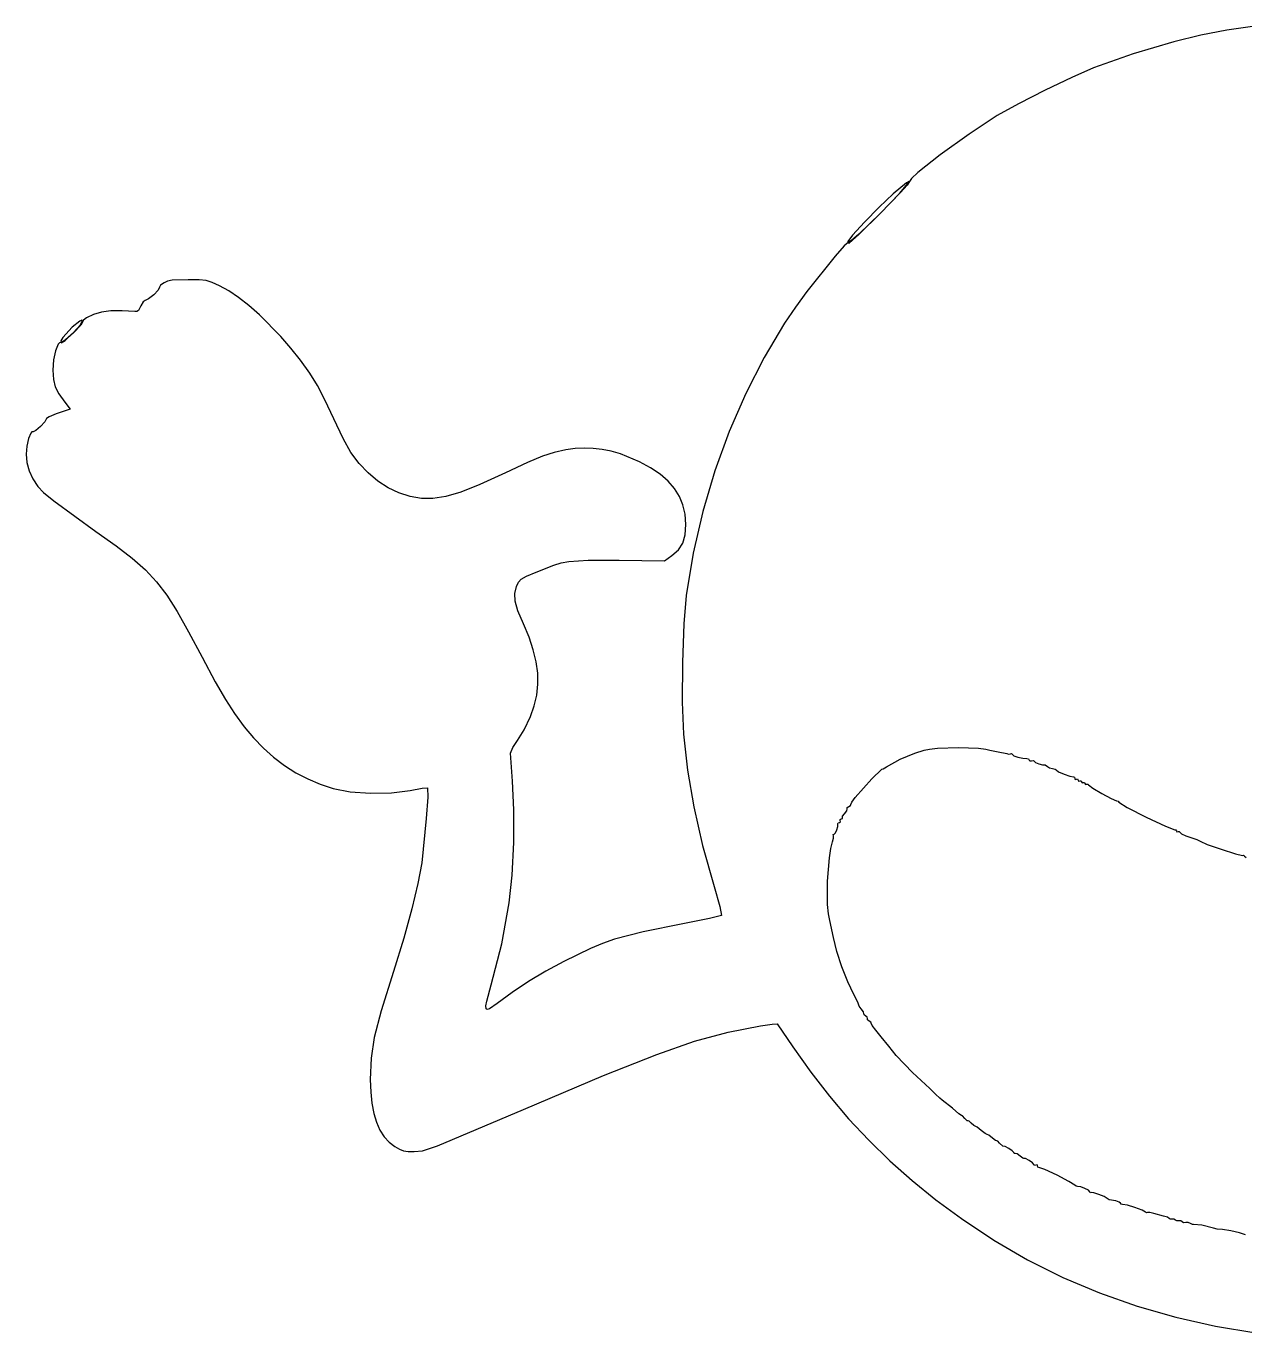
# Model space of a CAD drawing. Extents: x 10 to 548, y 21 to 324.
# Drawn here: x 10.5 to 264.4, y 51.3 to 323.6 of the extents above; entities that cross this region are included whole.
import ezdxf

# ---------------------------------------------------------------- set-up
doc = ezdxf.new("R2010")
doc.units = 0

msp = doc.modelspace()

# ---------------------------------------------------------------- linework, layer by layer
at = {"layer": 'Layer 1'}
for p, q in [((255.250052, 321.699845), (249.590435, 320.321502)), ((260.636355, 322.746631), (255.250052, 321.699845)), ((266.496924, 323.58724), (260.636355, 322.746631)), ((249.590435, 320.321502), (241.110225, 317.828994)), ((241.110225, 317.828994), (232.83348, 314.864732)), ((232.83348, 314.864732), (228.342622, 312.916202)), ((228.342622, 312.916202), (222.776529, 310.247442)), ((222.776529, 310.247442), (217.236432, 307.404916)), ((217.236432, 307.404916), (212.823559, 304.93509)), ((212.823559, 304.93509), (206.931577, 301.097091)), ((206.931577, 301.097091), (200.910907, 296.767)), ((200.910907, 296.767), (196.275002, 293.082956)), ((194.949289, 291.83887), (194.537311, 291.183098)), ((196.275002, 293.082956), (194.949289, 291.83887)), ((191.104429, 288.645213), (188.201132, 285.887586)), ((192.68031, 288.930688), (188.380277, 284.523179)), ((188.514685, 284.646474), (192.409503, 288.684404)), ((193.891204, 290.972368), (191.104429, 288.645213)), ((192.409503, 288.684404), (194.263953, 290.889234)), ((194.059438, 290.470565), (192.68031, 288.930688)), ((194.367655, 291.21405), (193.891204, 290.972368)), ((194.537311, 291.183098), (194.059438, 290.470565)), ((194.263953, 290.889234), (194.367655, 291.21405)), ((188.201132, 285.887586), (185.120696, 282.737813)), ((188.380277, 284.523179), (183.961181, 280.269128)), ((183.988323, 280.193622), (188.514685, 284.646474)), ((185.120696, 282.737813), (182.676187, 280.054303)), ((180.901857, 277.806015), (179.021077, 275.686046)), ((181.746992, 278.477093), (180.901857, 277.806015)), ((182.676187, 280.054303), (181.68067, 278.695462)), ((181.68067, 278.695462), (181.759428, 278.445519)), ((182.433225, 278.921074), (181.746992, 278.477093)), ((181.759428, 278.445519), (181.948781, 278.341626)), ((181.948781, 278.341626), (183.988323, 280.193622)), ((183.961181, 280.269128), (182.433225, 278.921074)), ((179.021077, 275.686046), (173.143442, 268.275106)), ((38.468104, 269.595422), (38.250307, 269.211731)), ((39.234911, 270.124368), (38.468104, 269.595422)), ((39.977117, 270.433942), (39.234911, 270.124368)), ((40.947957, 270.627959), (39.977117, 270.433942)), ((44.273639, 270.756899), (40.947957, 270.627959)), ((46.508173, 270.730027), (44.273639, 270.756899)), ((47.981468, 270.57976), (46.508173, 270.730027)), ((49.232446, 270.201621), (47.981468, 270.57976)), ((50.800032, 269.491132), (49.232446, 270.201621)), ((37.065238, 267.616072), (36.014808, 266.743515)), ((37.968162, 268.587783), (37.065238, 267.616072)), ((38.250307, 269.211731), (37.968162, 268.587783)), ((52.68875, 268.446193), (50.800032, 269.491132)), ((54.735618, 267.057239), (52.68875, 268.446193)), ((56.892148, 265.368925), (54.735618, 267.057239)), ((173.143442, 268.275106), (170.781178, 265.039681)), ((28.169059, 264.24594), (26.183624, 263.97354)), ((30.480328, 264.299926), (28.169059, 264.24594)), ((33.123385, 264.135961), (30.480328, 264.299926)), ((33.559964, 264.149064), (33.123385, 264.135961)), ((33.886311, 264.316187), (33.559964, 264.149064)), ((34.403969, 265.28884), (33.886311, 264.316187)), ((34.844412, 266.129554), (34.403969, 265.28884)), ((35.290147, 266.417024), (34.844412, 266.129554)), ((36.014808, 266.743515), (35.290147, 266.417024)), ((59.10985, 263.425908), (56.892148, 265.368925)), ((170.781178, 265.039681), (168.509987, 261.672252)), ((21.684211, 262.127188), (20.110463, 260.847012)), ((22.09771, 262.314049), (21.684211, 262.127188)), ((21.802491, 261.342015), (22.257602, 262.229902)), ((22.480072, 262.288463), (21.860219, 261.315435)), ((22.257602, 262.229902), (22.09771, 262.314049)), ((23.046369, 262.783763), (22.480072, 262.288463)), ((24.518071, 263.482264), (23.046369, 262.783763)), ((26.183624, 263.97354), (24.518071, 263.482264)), ((63.534816, 258.954391), (59.10985, 263.425908)), ((168.509987, 261.672252), (164.253012, 254.572067)), ((18.10589, 258.699785), (17.736851, 258.017639)), ((20.110463, 260.847012), (18.10589, 258.699785)), ((18.617638, 258.117613), (20.290732, 259.650389)), ((20.342767, 259.712831), (18.712337, 258.245693)), ((20.290732, 259.650389), (21.802491, 261.342015)), ((21.860219, 261.315435), (20.342767, 259.712831)), ((65.645102, 256.515206), (63.534816, 258.954391)), ((16.617652, 255.965314), (16.214322, 254.038777)), ((17.16604, 257.29978), (16.617652, 255.965314)), ((17.461526, 257.631514), (17.16604, 257.29978)), ((17.753553, 257.679066), (17.461526, 257.631514)), ((17.736851, 258.017639), (17.796239, 257.605335)), ((18.099951, 257.802001), (17.753553, 257.679066)), ((17.796239, 257.605335), (18.617638, 258.117613)), ((18.712337, 258.245693), (18.099951, 257.802001)), ((67.622604, 253.999944), (65.645102, 256.515206)), ((16.214322, 254.038777), (16.061982, 251.883276)), ((69.58669, 251.259906), (67.622604, 253.999944)), ((164.253012, 254.572067), (160.396907, 247.035924)), ((16.061982, 251.883276), (16.168676, 249.983418)), ((71.162599, 248.721415), (69.58669, 251.259906)), ((16.168676, 249.983418), (16.548551, 248.448585)), ((16.548551, 248.448585), (17.316703, 246.977451)), ((72.706824, 245.755754), (71.162599, 248.721415)), ((17.316703, 246.977451), (18.588226, 245.268688)), ((18.588226, 245.268688), (19.69101, 243.751743)), ((74.575858, 241.734206), (72.706824, 245.755754)), ((160.396907, 247.035924), (156.966058, 239.125192)), ((16.745446, 242.806474), (15.305092, 242.195595)), ((19.69101, 243.751743), (16.745446, 242.806474)), ((13.497904, 240.165578), (12.533287, 239.316607)), ((14.374546, 241.147106), (13.497904, 240.165578)), ((14.714018, 241.814639), (14.374546, 241.147106)), ((15.305092, 242.195595), (14.714018, 241.814639)), ((76.546167, 237.658958), (74.575858, 241.734206)), ((10.989564, 237.668924), (10.630226, 236.095827)), ((11.460556, 238.774437), (10.989564, 237.668924)), ((11.702513, 239.037592), (11.460556, 238.774437)), ((11.929894, 239.046743), (11.702513, 239.037592)), ((12.533287, 239.316607), (11.929894, 239.046743)), ((78.170666, 234.751318), (76.546167, 237.658958)), ((156.966058, 239.125192), (153.984851, 230.901243)), ((10.630226, 236.095827), (10.495851, 234.420765)), ((10.495851, 234.420765), (10.672091, 232.691172)), ((79.859788, 232.489534), (78.170666, 234.751318)), ((120.523203, 234.767408), (118.072018, 233.966696)), ((122.91985, 235.284718), (120.523203, 234.767408)), ((124.860675, 235.553858), (122.91985, 235.284718)), ((126.761321, 235.662549), (124.860675, 235.553858)), ((128.638593, 235.608066), (126.761321, 235.662549)), ((130.509295, 235.387685), (128.638593, 235.608066)), ((132.390234, 234.998682), (130.509295, 235.387685)), ((134.298213, 234.438332), (132.390234, 234.998682)), ((138.262518, 232.792695), (134.298213, 234.438332)), ((10.672091, 232.691172), (11.151974, 230.941933)), ((81.731993, 230.500387), (79.859788, 232.489534)), ((114.909965, 232.633046), (110.380708, 230.516924)), ((118.072018, 233.966696), (114.909965, 232.633046)), ((140.595148, 231.535543), (138.262518, 232.792695)), ((142.583999, 230.20401), (140.595148, 231.535543)), ((11.151974, 230.941933), (11.913043, 229.235689)), ((11.913043, 229.235689), (12.932841, 227.63508)), ((83.759426, 228.799504), (81.731993, 230.500387)), ((85.914231, 227.402511), (83.759426, 228.799504)), ((110.380708, 230.516924), (105.047074, 228.059952)), ((144.240656, 228.782518), (142.583999, 230.20401)), ((145.576708, 227.255491), (144.240656, 228.782518)), ((153.984851, 230.901243), (151.477675, 222.425448)), ((12.932841, 227.63508), (14.081426, 226.43763)), ((14.081426, 226.43763), (16.270783, 224.646257)), ((88.168553, 226.325036), (85.914231, 227.402511)), ((90.494535, 225.582706), (88.168553, 226.325036)), ((101.065297, 226.46152), (97.958563, 225.553056)), ((105.047074, 228.059952), (101.065297, 226.46152)), ((146.603743, 225.607351), (145.576708, 227.255491)), ((16.270783, 224.646257), (25.047238, 218.29881)), ((92.864323, 225.191147), (90.494535, 225.582706)), ((95.25006, 225.165987), (92.864323, 225.191147)), ((97.958563, 225.553056), (95.25006, 225.165987)), ((147.33335, 223.82252), (146.603743, 225.607351)), ((147.777115, 221.885422), (147.33335, 223.82252)), ((147.946627, 219.780478), (147.777115, 221.885422)), ((151.477675, 222.425448), (149.468917, 213.759177)), ((25.047238, 218.29881), (29.234687, 215.305522)), ((147.82392, 217.592135), (147.946627, 219.780478)), ((29.234687, 215.305522), (32.595425, 212.729284)), ((146.428628, 214.459125), (147.336717, 215.860629)), ((147.336717, 215.860629), (147.82392, 217.592135)), ((32.595425, 212.729284), (35.339509, 210.321122)), ((143.507268, 212.195751), (145.043264, 213.260788)), ((145.043264, 213.260788), (146.428628, 214.459125)), ((149.468917, 213.759177), (147.982963, 204.963802)), ((35.339509, 210.321122), (37.676999, 207.832064)), ((114.766384, 208.976442), (116.731418, 209.834608)), ((116.731418, 209.834608), (120.408572, 211.288406)), ((120.408572, 211.288406), (121.958916, 211.741941)), ((121.958916, 211.741941), (123.556393, 212.047408)), ((123.556393, 212.047408), (127.610612, 212.316666)), ((127.610612, 212.316666), (134.006957, 212.301232)), ((134.006957, 212.301232), (143.507268, 212.195751)), ((37.676999, 207.832064), (39.817953, 205.013136)), ((112.670238, 206.842345), (113.070194, 207.726704)), ((113.070194, 207.726704), (113.657443, 208.355939)), ((113.657443, 208.355939), (114.766384, 208.976442)), ((39.817953, 205.013136), (41.97243, 201.615366)), ((112.284403, 205.352315), (112.670238, 206.842345)), ((112.352958, 203.776395), (112.284403, 205.352315)), ((147.982963, 204.963802), (147.495782, 199.052191)), ((41.97243, 201.615366), (44.350487, 197.38978)), ((112.934606, 201.793348), (112.352958, 203.776395)), ((114.088052, 199.081934), (112.934606, 201.793348)), ((115.266053, 196.2872), (114.088052, 199.081934)), ((147.495782, 199.052191), (147.218449, 191.004465)), ((44.350487, 197.38978), (47.162185, 192.087405)), ((116.15564, 193.656407), (115.266053, 196.2872)), ((116.758948, 191.161445), (116.15564, 193.656407)), ((47.162185, 192.087405), (49.902658, 186.937386)), ((117.078111, 188.774202), (116.758948, 191.161445)), ((147.218449, 191.004465), (147.186583, 182.704458)), ((117.11526, 186.466566), (117.078111, 188.774202)), ((49.902658, 186.937386), (52.002873, 183.260635)), ((116.872529, 184.210423), (117.11526, 186.466566)), ((52.002873, 183.260635), (53.874288, 180.377502)), ((116.352052, 181.977664), (116.872529, 184.210423)), ((147.186583, 182.704458), (147.435804, 176.036006)), ((53.874288, 180.377502), (55.928366, 177.608338)), ((114.2203, 176.970427), (115.555962, 179.740175)), ((115.555962, 179.740175), (116.352052, 181.977664)), ((55.928366, 177.608338), (57.872453, 175.274704)), ((57.872453, 175.274704), (59.915656, 173.152895)), ((111.867712, 173.25175), (112.858974, 174.769533)), ((112.858974, 174.769533), (114.2203, 176.970427)), ((147.435804, 176.036006), (148.249415, 168.587661)), ((59.915656, 173.152895), (62.061608, 171.240387)), ((111.421756, 172.123698), (111.867712, 173.25175)), ((111.822512, 166.243241), (111.421756, 172.123698)), ((192.555978, 170.87482), (195.615401, 172.133929)), ((195.615401, 172.133929), (197.55568, 172.743176)), ((197.55568, 172.743176), (198.674543, 172.968162)), ((198.674543, 172.968162), (200.38518, 173.127407)), ((200.38518, 173.127407), (204.737358, 173.25003)), ((204.737358, 173.25003), (208.923378, 173.113758)), ((208.923378, 173.113758), (210.426317, 172.949385)), ((210.426317, 172.949385), (211.254403, 172.721304)), ((211.254403, 172.721304), (212.987248, 172.387929)), ((212.987248, 172.387929), (214.789238, 172.011515)), ((214.789238, 172.011515), (215.179146, 171.898714)), ((215.179146, 171.898714), (215.547358, 171.979059)), ((215.547358, 171.979059), (215.796507, 172.034886)), ((215.796507, 172.034886), (215.900136, 171.862642)), ((215.900136, 171.862642), (216.256293, 171.579604)), ((216.256293, 171.579604), (217.107122, 171.277119)), ((62.061608, 171.240387), (64.313943, 169.53466)), ((64.313943, 169.53466), (66.676295, 168.033192)), ((188.73623, 168.765957), (189.021275, 168.835498)), ((189.021275, 168.835498), (189.706369, 169.26408)), ((189.706369, 169.26408), (192.555978, 170.87482)), ((217.107122, 171.277119), (218.12616, 171.048056)), ((218.12616, 171.048056), (218.986943, 170.985283)), ((218.986943, 170.985283), (219.298446, 170.905732)), ((219.298446, 170.905732), (219.427916, 170.66743)), ((219.427916, 170.66743), (219.583359, 170.478915)), ((219.583359, 170.478915), (219.957083, 170.519264)), ((219.957083, 170.519264), (220.330807, 170.570372)), ((220.330807, 170.570372), (220.48625, 170.408491)), ((220.48625, 170.408491), (220.777545, 170.155511)), ((220.777545, 170.155511), (221.457712, 169.891716)), ((221.457712, 169.891716), (222.236172, 169.706568)), ((222.236172, 169.706568), (222.822346, 169.68953)), ((222.822346, 169.68953), (223.300713, 169.345571)), ((223.300713, 169.345571), (223.69944, 169.045975)), ((223.69944, 169.045975), (224.310364, 168.887665)), ((224.310364, 168.887665), (224.848526, 168.779671)), ((66.676295, 168.033192), (69.152299, 166.73346)), ((69.152299, 166.73346), (71.745587, 165.632942)), ((112.119209, 160.304935), (111.822512, 166.243241)), ((148.249415, 168.587661), (149.574036, 160.90086)), ((183.223721, 162.890439), (186.696071, 166.737439)), ((186.696071, 166.737439), (188.73623, 168.765957)), ((224.848526, 168.779671), (225.072364, 168.600504)), ((225.072364, 168.600504), (225.582542, 168.243327)), ((225.582542, 168.243327), (226.734169, 167.727996)), ((226.734169, 167.727996), (227.958887, 167.28397)), ((227.958887, 167.28397), (228.688338, 167.140709)), ((228.688338, 167.140709), (228.875267, 167.084441)), ((228.875267, 167.084441), (228.952922, 166.842964)), ((228.952922, 166.842964), (229.056551, 166.643204)), ((229.056551, 166.643204), (229.3057, 166.687389)), ((229.3057, 166.687389), (229.554849, 166.725533)), ((229.554849, 166.725533), (229.658478, 166.511)), ((229.658478, 166.511), (229.762107, 166.296467)), ((229.762107, 166.296467), (230.011256, 166.334611)), ((230.011256, 166.334611), (230.260405, 166.372755)), ((230.260405, 166.372755), (230.364034, 166.158222)), ((230.364034, 166.158222), (230.467663, 165.943689)), ((71.745587, 165.632942), (74.459794, 164.729118)), ((74.459794, 164.729118), (77.999927, 164.04415)), ((77.999927, 164.04415), (82.230656, 163.74306)), ((82.230656, 163.74306), (86.578926, 163.839572)), ((86.578926, 163.839572), (90.471682, 164.347413)), ((90.471682, 164.347413), (92.99938, 164.812374)), ((92.99938, 164.812374), (94.145159, 164.911152)), ((94.145159, 164.911152), (94.147772, 162.918612)), ((230.467663, 165.943689), (230.716812, 165.981833)), ((230.716812, 165.981833), (230.965961, 166.019977)), ((230.965961, 166.019977), (231.06959, 165.805444)), ((231.06959, 165.805444), (231.164443, 165.585399)), ((231.164443, 165.585399), (231.392382, 165.610358)), ((231.392382, 165.610358), (231.654937, 165.661555)), ((231.654937, 165.661555), (231.833354, 165.504524)), ((231.833354, 165.504524), (232.732216, 164.817396)), ((232.732216, 164.817396), (234.602, 163.693935)), ((234.602, 163.693935), (236.550167, 162.642508)), ((94.147772, 162.918612), (93.854647, 158.485786)), ((149.574036, 160.90086), (151.433975, 152.855416)), ((181.519098, 160.489785), (181.556536, 160.768744)), ((181.556536, 160.768744), (181.909623, 161.014366)), ((181.909623, 161.014366), (182.263592, 161.224666)), ((182.263592, 161.224666), (182.304029, 161.419355)), ((182.304029, 161.419355), (182.498498, 161.926959)), ((182.498498, 161.926959), (183.223721, 162.890439)), ((236.550167, 162.642508), (237.684177, 162.171478)), ((237.684177, 162.171478), (237.99568, 162.088178)), ((237.99568, 162.088178), (238.12515, 161.904072)), ((238.12515, 161.904072), (239.898791, 160.80104)), ((239.898791, 160.80104), (243.827762, 158.781061)), ((93.854647, 158.485786), (92.921725, 149.224878)), ((112.085508, 153.46205), (112.119209, 160.304935)), ((180.06627, 158.293477), (180.307658, 158.397106)), ((180.093169, 158.044328), (180.06627, 158.293477)), ((180.137354, 157.795179), (180.093169, 158.044328)), ((180.307658, 158.397106), (180.55253, 158.457475)), ((180.534142, 158.602776), (180.591247, 158.950659)), ((180.55253, 158.457475), (180.534142, 158.602776)), ((180.591247, 158.950659), (181.017447, 159.497773)), ((181.017447, 159.497773), (181.448983, 160.073287)), ((181.448983, 160.073287), (181.519098, 160.489785)), ((243.827762, 158.781061), (247.824136, 156.877697)), ((178.621291, 155.127207), (178.799532, 155.222104)), ((178.799532, 155.222104), (179.080817, 155.489967)), ((179.080817, 155.489967), (179.376324, 156.120144)), ((179.376324, 156.120144), (179.589016, 156.852517)), ((179.589016, 156.852517), (179.621858, 157.426966)), ((179.621858, 157.426966), (179.690826, 157.613762)), ((179.690826, 157.613762), (179.937594, 157.69155)), ((179.937594, 157.69155), (180.137354, 157.795179)), ((247.824136, 156.877697), (249.799985, 156.12451)), ((249.799985, 156.12451), (250.025675, 156.14819)), ((250.025675, 156.14819), (250.119602, 155.92766)), ((250.119602, 155.92766), (250.223231, 155.713127)), ((250.223231, 155.713127), (250.47238, 155.751271)), ((250.47238, 155.751271), (250.721529, 155.809656)), ((250.721529, 155.809656), (250.825158, 155.643674)), ((250.825158, 155.643674), (251.201352, 155.30983)), ((251.201352, 155.30983), (252.122323, 154.848821)), ((111.7478, 146.6826), (112.085508, 153.46205)), ((151.433975, 152.855416), (153.853541, 144.331142)), ((178.136053, 152.234476), (178.510254, 153.64695)), ((178.510254, 153.64695), (178.701151, 154.397838)), ((178.663713, 154.898959), (178.621291, 155.127207)), ((178.701151, 154.397838), (178.663713, 154.898959)), ((252.122323, 154.848821), (254.352938, 154.092862)), ((254.352938, 154.092862), (255.059905, 153.753842)), ((255.059905, 153.753842), (256.521305, 153.103049)), ((256.521305, 153.103049), (259.468439, 152.06699)), ((177.470617, 145.408129), (177.833472, 150.266141)), ((177.833472, 150.266141), (178.136053, 152.234476)), ((259.468439, 152.06699), (262.417228, 151.139873)), ((262.417228, 151.139873), (263.883588, 150.815907)), ((263.883588, 150.815907), (264.12092, 150.843997)), ((264.12092, 150.843997), (264.28893, 150.662801)), ((264.28893, 150.662801), (264.683248, 150.39641)), ((92.921725, 149.224878), (92.121448, 144.913749)), ((92.121448, 144.913749), (90.858679, 139.663315)), ((111.132478, 140.934595), (111.7478, 146.6826)), ((153.853541, 144.331142), (155.022295, 140.169155)), ((177.476593, 140.565396), (177.470617, 145.408129)), ((90.858679, 139.663315), (89.149823, 133.536251)), ((109.562616, 132.402659), (111.132478, 140.934595)), ((155.022295, 140.169155), (155.338031, 138.273591)), ((177.635048, 138.616161), (177.476593, 140.565396)), ((147.284815, 136.540392), (139.020312, 134.886266)), ((152.851828, 137.648556), (147.284815, 136.540392)), ((155.338031, 138.273591), (152.851828, 137.648556)), ((177.906298, 137.230426), (177.635048, 138.616161)), ((178.674649, 133.702646), (177.906298, 137.230426)), ((89.149823, 133.536251), (87.011283, 126.595228)), ((139.020312, 134.886266), (133.07796, 133.329804)), ((179.408421, 130.771276), (178.674649, 133.702646)), ((107.39797, 123.865431), (109.562616, 132.402659)), ((128.046635, 131.42601), (122.515213, 128.729887)), ((130.536614, 132.449136), (128.046635, 131.42601)), ((133.07796, 133.329804), (130.536614, 132.449136)), ((180.452253, 127.564177), (179.408421, 130.771276)), ((122.515213, 128.729887), (118.743895, 126.672613)), ((87.011283, 126.595228), (84.46616, 118.412029)), ((118.743895, 126.672613), (115.124514, 124.495184)), ((181.674083, 124.449748), (180.452253, 127.564177)), ((106.478218, 120.450006), (107.39797, 123.865431)), ((115.124514, 124.495184), (111.735585, 122.247178)), ((182.941851, 121.796388), (181.674083, 124.449748)), ((106.296363, 119.447546), (106.478218, 120.450006)), ((108.655624, 119.978171), (107.00938, 118.808298)), ((111.735585, 122.247178), (108.655624, 119.978171)), ((183.731854, 120.239138), (182.941851, 121.796388)), ((183.953266, 119.591526), (183.731854, 120.239138)), ((84.46616, 118.412029), (83.01056, 112.844338)), ((106.316133, 118.864936), (106.296363, 119.447546)), ((106.549736, 118.664433), (106.316133, 118.864936)), ((107.00938, 118.808298), (106.549736, 118.664433)), ((184.031406, 119.368614), (183.953266, 119.591526)), ((184.476788, 118.832701), (184.031406, 119.368614)), ((184.928697, 118.219352), (184.476788, 118.832701)), ((185.02183, 117.811055), (184.928697, 118.219352)), ((185.068662, 117.563934), (185.02183, 117.811055)), ((185.409181, 117.33798), (185.068662, 117.563934)), ((185.739557, 117.095489), (185.409181, 117.33798)), ((185.761959, 116.808813), (185.739557, 117.095489)), ((156.743499, 113.9372), (163.450911, 115.303642)), ((163.450911, 115.303642), (165.916724, 115.669015)), ((165.916724, 115.669015), (166.976177, 115.683451)), ((166.976177, 115.683451), (170.211857, 110.948465)), ((185.79265, 116.518918), (185.761959, 116.808813)), ((186.142959, 116.26871), (185.79265, 116.518918)), ((186.498691, 116.060086), (186.142959, 116.26871)), ((186.543009, 115.869718), (186.498691, 116.060086)), ((186.764289, 115.365598), (186.543009, 115.869718)), ((187.545957, 114.40322), (186.764289, 115.365598)), ((188.611699, 112.999516), (187.545957, 114.40322)), ((83.01056, 112.844338), (82.351818, 108.523166)), ((141.856576, 109.353203), (149.729671, 112.065492)), ((149.729671, 112.065492), (156.743499, 113.9372)), ((190.186853, 111.04689), (188.611699, 112.999516)), ((130.762904, 104.909479), (141.856576, 109.353203)), ((170.211857, 110.948465), (173.983338, 105.628748)), ((191.78141, 109.113667), (190.186853, 111.04689)), ((195.155026, 105.549198), (191.78141, 109.113667)), ((82.351818, 108.523166), (82.197274, 104.079525)), ((82.197274, 104.079525), (82.276642, 101.497963)), ((114.087347, 97.843468), (130.762904, 104.909479)), ((173.983338, 105.628748), (177.847142, 100.635188)), ((198.748422, 102.204509), (195.155026, 105.549198)), ((82.276642, 101.497963), (82.514918, 99.157715)), ((199.96727, 101.082675), (198.748422, 102.204509)), ((200.821258, 100.20148), (199.96727, 101.082675)), ((82.514918, 99.157715), (82.912356, 97.058063)), ((177.847142, 100.635188), (181.845387, 95.924814)), ((201.337107, 99.833841), (200.821258, 100.20148)), ((203.464711, 98.124985), (201.337107, 99.833841)), ((204.776252, 96.981102), (203.464711, 98.124985)), ((82.912356, 97.058063), (83.469215, 95.198294)), ((96.166665, 90.304205), (114.087347, 97.843468)), ((181.845387, 95.924814), (186.020192, 91.454658)), ((205.328438, 96.627795), (204.776252, 96.981102)), ((205.540722, 96.531222), (205.328438, 96.627795)), ((206.033994, 96.004436), (205.540722, 96.531222)), ((206.52753, 95.505564), (206.033994, 96.004436)), ((206.73955, 95.475269), (206.52753, 95.505564)), ((206.938957, 95.461158), (206.73955, 95.475269)), ((207.401361, 95.00043), (206.938957, 95.461158)), ((83.469215, 95.198294), (84.18575, 93.577692)), ((84.18575, 93.577692), (85.062217, 92.195542)), ((207.905216, 94.494899), (207.401361, 95.00043)), ((208.203226, 94.373543), (207.905216, 94.494899)), ((208.635555, 94.183925), (208.203226, 94.373543)), ((209.461585, 93.514882), (208.635555, 94.183925)), ((210.284439, 92.84284), (209.461585, 93.514882)), ((210.709361, 92.64599), (210.284439, 92.84284)), ((211.084408, 92.490679), (210.709361, 92.64599)), ((85.062217, 92.195542), (86.098873, 91.051128)), ((86.098873, 91.051128), (87.295974, 90.143735)), ((87.295974, 90.143735), (88.271532, 89.59376)), ((93.07052, 89.271806), (96.166665, 90.304205)), ((186.020192, 91.454658), (190.413676, 87.181749)), ((211.787803, 91.918914), (211.084408, 92.490679)), ((212.45301, 91.37815), (211.787803, 91.918914)), ((212.736423, 91.298025), (212.45301, 91.37815)), ((212.900906, 91.265657), (212.736423, 91.298025)), ((213.280759, 90.840119), (212.900906, 91.265657)), ((213.978907, 90.229813), (213.280759, 90.840119)), ((214.465041, 90.144419), (213.978907, 90.229813)), ((215.232195, 89.754092), (214.465041, 90.144419)), ((88.271532, 89.59376), (89.130905, 89.27083)), ((89.130905, 89.27083), (90.084668, 89.119946)), ((90.084668, 89.119946), (91.343396, 89.086107)), ((91.343396, 89.086107), (93.07052, 89.271806)), ((190.413676, 87.181749), (195.067956, 83.063117)), ((215.941207, 89.261636), (215.232195, 89.754092)), ((216.252914, 88.869854), (215.941207, 89.261636)), ((216.340888, 88.66683), (216.252914, 88.869854)), ((216.552423, 88.69029), (216.340888, 88.66683)), ((216.986604, 88.613384), (216.552423, 88.69029)), ((217.610757, 88.168178), (216.986604, 88.613384)), ((218.14667, 87.730646), (217.610757, 88.168178)), ((218.369582, 87.671467), (218.14667, 87.730646)), ((218.680468, 87.636101), (218.369582, 87.671467)), ((219.427916, 87.256247), (218.680468, 87.636101)), ((220.175364, 86.727213), (219.427916, 87.256247)), ((220.48625, 86.33338), (220.175364, 86.727213)), ((220.589879, 86.187462), (220.48625, 86.33338)), ((220.839028, 86.254005), (220.589879, 86.187462)), ((221.088177, 86.29819), (220.839028, 86.254005)), ((221.191806, 86.09843), (221.088177, 86.29819)), ((221.269594, 85.85907), (221.191806, 86.09843)), ((221.45639, 85.808094), (221.269594, 85.85907)), ((222.747651, 85.339015), (221.45639, 85.808094)), ((225.257881, 84.164986), (222.747651, 85.339015)), ((195.067956, 83.063117), (200.025151, 79.055792)), ((227.751377, 82.890614), (225.257881, 84.164986)), ((228.992433, 82.120505), (227.751377, 82.890614)), ((229.236776, 81.891111), (228.992433, 82.120505)), ((229.5216, 81.81253), (229.236776, 81.891111)), ((230.221732, 81.71567), (229.5216, 81.81253)), ((231.085112, 81.41442), (230.221732, 81.71567)), ((200.025151, 79.055792), (205.327379, 75.116804)), ((231.818317, 81.034059), (231.085112, 81.41442)), ((232.127924, 80.699868), (231.818317, 81.034059)), ((232.191468, 80.492082), (232.127924, 80.699868)), ((232.344177, 80.531946), (232.191468, 80.492082)), ((232.930533, 80.50907), (232.344177, 80.531946)), ((233.996545, 80.176434), (232.930533, 80.50907)), ((235.074133, 79.708727), (233.996545, 80.176434)), ((235.695215, 79.280642), (235.074133, 79.708727)), ((236.141832, 79.018528), (235.695215, 79.280642)), ((237.496411, 78.820135), (236.141832, 79.018528)), ((238.182862, 78.566636), (237.496411, 78.820135)), ((238.477928, 78.327789), (238.182862, 78.566636)), ((238.60753, 78.138083), (238.477928, 78.327789)), ((238.9189, 78.083314), (238.60753, 78.138083)), ((239.917113, 77.901247), (238.9189, 78.083314)), ((241.501809, 77.418415), (239.917113, 77.901247)), ((242.993172, 76.864014), (241.501809, 77.418415)), ((243.71139, 76.467238), (242.993172, 76.864014)), ((243.881208, 76.328508), (243.71139, 76.467238)), ((244.122729, 76.376574), (243.881208, 76.328508)), ((244.623409, 76.386187), (244.122729, 76.376574)), ((245.41566, 76.155029), (244.623409, 76.386187)), ((205.327379, 75.116804), (212.078912, 70.618245)), ((247.473767, 75.617396), (245.41566, 76.155029)), ((248.253891, 75.425881), (247.473767, 75.617396)), ((248.643226, 75.155256), (248.253891, 75.425881)), ((248.859832, 74.977412), (248.643226, 75.155256)), ((249.224604, 75.008853), (248.859832, 74.977412)), ((249.622802, 75.030329), (249.224604, 75.008853)), ((249.918871, 74.828231), (249.622802, 75.030329)), ((250.218203, 74.627192), (249.918871, 74.828231)), ((250.624427, 74.651842), (250.218203, 74.627192)), ((251.030651, 74.676228), (250.624427, 74.651842)), ((251.329983, 74.475453), (251.030651, 74.676228)), ((251.641089, 74.279), (251.329983, 74.475453)), ((252.075756, 74.314586), (251.641089, 74.279)), ((252.582389, 74.341662), (252.075756, 74.314586)), ((253.067062, 74.12585), (252.582389, 74.341662)), ((253.453707, 73.90651), (253.067062, 74.12585)), ((253.724993, 73.925825), (253.453707, 73.90651)), ((255.436804, 73.751156), (253.724993, 73.925825)), ((257.880718, 73.11373), (255.436804, 73.751156)), ((258.618377, 72.950041), (257.880718, 73.11373)), ((259.725207, 72.889093), (258.618377, 72.950041)), ((261.496869, 72.587341), (259.725207, 72.889093)), ((263.30716, 72.170429), (261.496869, 72.587341)), ((264.529878, 71.764001), (263.30716, 72.170429)), ((212.078912, 70.618245), (219.142656, 66.535942)), ((219.142656, 66.535942), (226.493946, 62.879453)), ((226.493946, 62.879453), (234.108111, 59.658336)), ((234.108111, 59.658336), (241.960484, 56.88215)), ((241.960484, 56.88215), (250.026397, 54.560452)), ((250.026397, 54.560452), (258.281181, 52.7028)), ((258.281181, 52.7028), (266.700168, 51.318752))]:
    msp.add_line(p, q, dxfattribs=at)

doc.saveas('drawing.dxf')
